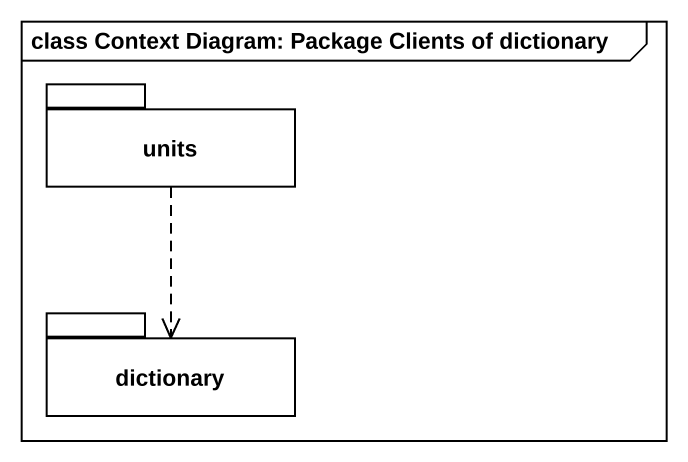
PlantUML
@startuml
mainframe class Context Diagram: Package Clients of dictionary
package units {
}
package dictionary {
}
units ..> dictionary
@enduml
